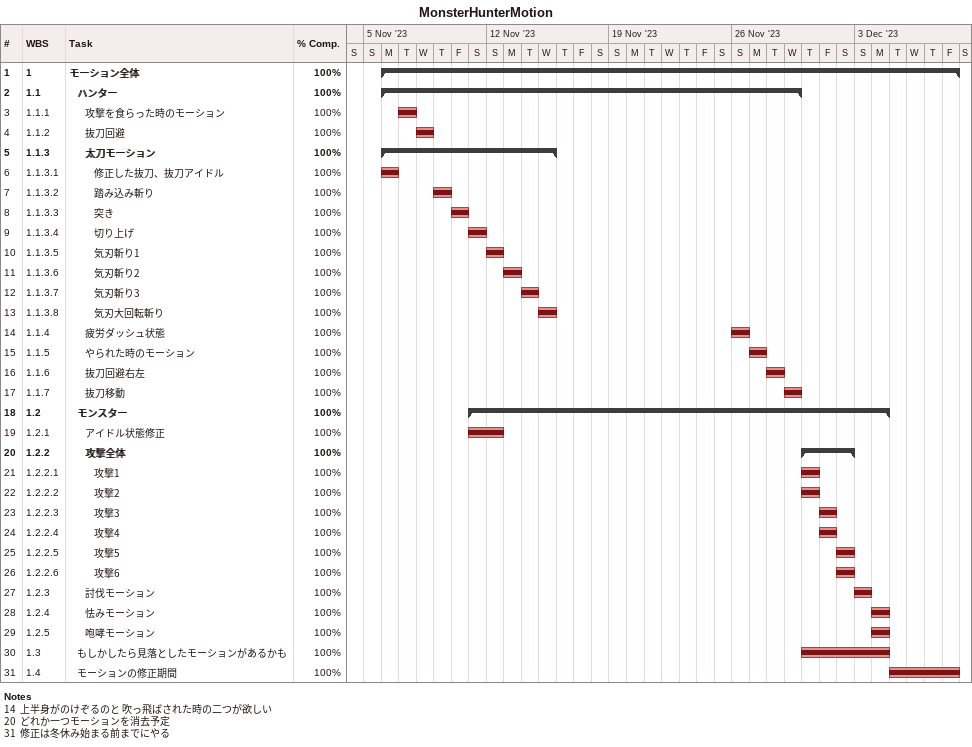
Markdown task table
MonsterHunterMotion

| ID | WBS | Task | Start | Finish | % complete |
|---|---|---|---|---|---|
| 1 | 1 | **モーション全体** | 2023-11-06 | 2023-12-08 | 100 |
| 2 | 1.1 | **ハンター** | 2023-11-06 | 2023-11-29 | 100 |
| 3 | 1.1.1 | 攻撃を食らった時のモーション | 2023-11-07 | 2023-11-07 | 100 |
| 4 | 1.1.2 | 抜刀回避 | 2023-11-08 | 2023-11-08 | 100 |
| 5 | 1.1.3 | **太刀モーション** | 2023-11-06 | 2023-11-15 | 100 |
| 6 | 1.1.3.1 | 修正した抜刀、抜刀アイドル | 2023-11-06 | 2023-11-06 | 100 |
| 7 | 1.1.3.2 | 踏み込み斬り | 2023-11-09 | 2023-11-09 | 100 |
| 8 | 1.1.3.3 | 突き | 2023-11-10 | 2023-11-10 | 100 |
| 9 | 1.1.3.4 | 切り上げ | 2023-11-11 | 2023-11-11 | 100 |
| 10 | 1.1.3.5 | 気刃斬り1 | 2023-11-12 | 2023-11-12 | 100 |
| 11 | 1.1.3.6 | 気刃斬り2 | 2023-11-13 | 2023-11-13 | 100 |
| 12 | 1.1.3.7 | 気刃斬り3 | 2023-11-14 | 2023-11-14 | 100 |
| 13 | 1.1.3.8 | 気刃大回転斬り | 2023-11-15 | 2023-11-15 | 100 |
| 14 | 1.1.4 | 疲労ダッシュ状態 | 2023-11-26 | 2023-11-26 | 100 |
| 15 | 1.1.5 | やられた時のモーション | 2023-11-27 | 2023-11-27 | 100 |
| 16 | 1.1.6 | 抜刀回避右左 | 2023-11-28 | 2023-11-28 | 100 |
| 17 | 1.1.7 | 抜刀移動 | 2023-11-29 | 2023-11-29 | 100 |
| 18 | 1.2 | **モンスター** | 2023-11-11 | 2023-12-04 | 100 |
| 19 | 1.2.1 | アイドル状態修正 | 2023-11-11 | 2023-11-12 | 100 |
| 20 | 1.2.2 | **攻撃全体** | 2023-11-30 | 2023-12-02 | 100 |
| 21 | 1.2.2.1 | 攻撃1 | 2023-11-30 | 2023-11-30 | 100 |
| 22 | 1.2.2.2 | 攻撃2 | 2023-11-30 | 2023-11-30 | 100 |
| 23 | 1.2.2.3 | 攻撃3 | 2023-12-01 | 2023-12-01 | 100 |
| 24 | 1.2.2.4 | 攻撃4 | 2023-12-01 | 2023-12-01 | 100 |
| 25 | 1.2.2.5 | 攻撃5 | 2023-12-02 | 2023-12-02 | 100 |
| 26 | 1.2.2.6 | 攻撃6 | 2023-12-02 | 2023-12-02 | 100 |
| 27 | 1.2.3 | 討伐モーション | 2023-12-03 | 2023-12-03 | 100 |
| 28 | 1.2.4 | 怯みモーション | 2023-12-04 | 2023-12-04 | 100 |
| 29 | 1.2.5 | 咆哮モーション | 2023-12-04 | 2023-12-04 | 100 |
| 30 | 1.3 | もしかしたら見落としたモーションがあるかも | 2023-11-30 | 2023-12-04 | 100 |
| 31 | 1.4 | モーションの修正期間 | 2023-12-05 | 2023-12-08 | 100 |

Notes
- 14: 上半身がのけぞるのと 吹っ飛ばされた時の二つが欲しい
- 20: どれか一つモーションを消去予定
- 31: 修正は冬休み始まる前までにやる
